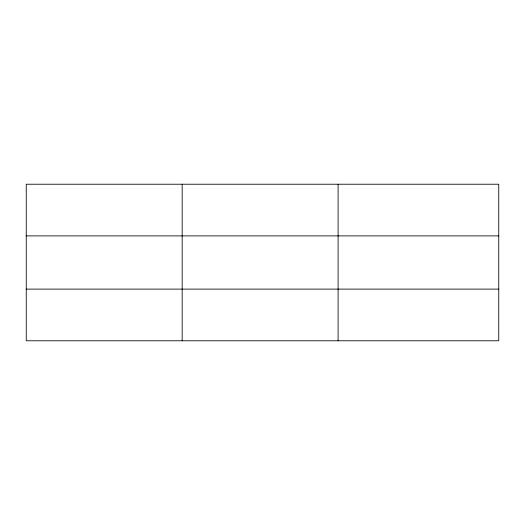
<?xml version="1.0" encoding="UTF-8"?>
<svg xmlns="http://www.w3.org/2000/svg" width="525" height="525" viewBox="0 0 525 525"><rect width="100%" height="100%" fill="white"/><g stroke="black" fill="none" stroke-linecap="round" stroke-linejoin="round"><path stroke-width="0.79" d="M182.175 340.777L182.175 184.223M338.1 340.777L338.1 184.223M498.75 289.111L498.75 340.777L26.25 340.777L26.25 184.223L498.75 184.223L498.75 289.111L26.25 289.111M26.25 235.889L498.75 235.889"/></g></svg>
